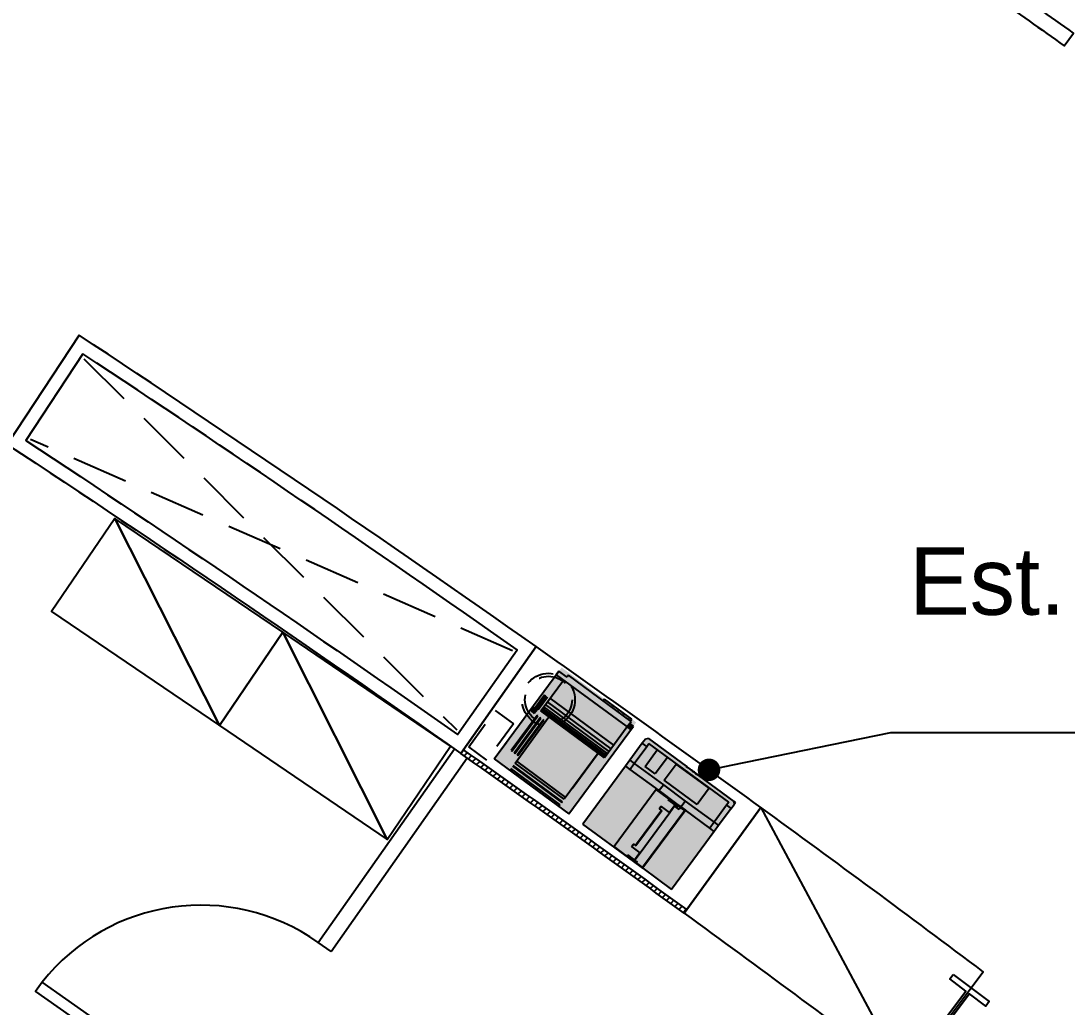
# Model space of a CAD drawing. Extents: x -1.7 to 87, y -33.6 to 19.
# Drawn here: x 58.897 to 63.538, y -8.897 to -4.52 of the extents above; entities that cross this region are included whole.
import ezdxf
from ezdxf import colors
from ezdxf.entities.mleader import LeaderData, LeaderLine
from ezdxf.math import Vec2, Vec3

# ---------------------------------------------------------------- set-up
doc = ezdxf.new("R2010")
doc.units = 0
doc.linetypes.add('HIDDEN', pattern=[0.375, 0.25, -0.125])
for name, color, linetype in [('AR-ARMÁRIOS', 2, 'Continuous'), ('AR-DIV', 2, 'Continuous'), ('AR-EQP', 1, 'Continuous'), ('AR-EST', 4, 'Continuous'), ('AR-HTC', 254, 'Continuous'), ('AR-HTC-MOB', 253, 'Continuous'), ('AR-MOB', 2, 'Continuous'), ('AR-POR', 1, 'Continuous'), ('AR-PRJ', 1, 'HIDDEN'), ('AR-SMB', 1, 'Continuous'), ('AR-TXT', 2, 'Continuous')]:
    doc.layers.add(name, color=color, linetype=linetype)
doc.styles.add('1-125', font='stylu.ttf', dxfattribs={"height": 0.2})

# ---------------------------------------------------------------- blocks, each defined once
blk = doc.blocks.new('armario base 90x50')
at = {"color": 1}
for points in [[(0.25, 0), (-0.25, -0.9), (0.25, -0.9)], [(0.25, 0), (-0.25, 0), (-0.25, -0.9)]]:
    blk.add_lwpolyline(points, close=True, dxfattribs=at)
at = {"color": 2}
blk.add_lwpolyline([(-0.25, -0.9), (0.25, -0.9), (0.25, 0), (-0.25, 0)], close=True, dxfattribs=at)
blk = doc.blocks.new('IMPRESSORA tp')
at = {"layer": 'AR-HTC-MOB'}
h = blk.add_hatch(color=254, dxfattribs=at)
h.dxf.hatch_style = 1
h.paths.add_polyline_path([(32.7906, -85.2928), (32.7805, -85.2837), (32.3124, -85.2837), (32.3124, -85.7727), (32.7906, -85.7727)])
at = {"layer": 'AR-EQP'}
for p, q in [((32.3124, -85.5649), (32.3124, -85.2837)), ((32.6317, -85.2837), (32.3124, -85.2837)), ((32.6644, -85.2837), (32.6317, -85.2837)), ((32.6317, -85.2837), (32.6317, -85.3081)), ((32.6317, -85.3081), (32.6644, -85.3081)), ((32.6317, -85.3081), (32.6317, -85.4671)), ((32.7579, -85.2837), (32.6644, -85.2837)), ((32.6644, -85.2837), (32.6644, -85.3081)), ((32.6644, -85.3081), (32.6644, -85.4687)), ((32.6644, -85.3081), (32.7579, -85.3081)), ((32.7579, -85.3081), (32.7579, -85.2837)), ((32.7805, -85.2837), (32.7579, -85.2837)), ((32.7579, -85.3081), (32.7743, -85.3081)), ((32.7743, -85.7482), (32.7743, -85.3081)), ((32.7906, -85.2928), (32.7805, -85.2837)), ((32.7906, -85.2928), (32.7906, -85.5008)), ((32.6821, -85.3547), (32.7734, -85.3547)), ((32.6821, -85.4108), (32.6821, -85.3547)), ((32.7734, -85.3547), (32.7734, -85.4108)), ((32.3141, -85.5249), (32.3141, -85.4548)), ((32.6294, -85.4548), (32.3141, -85.4548)), ((32.6294, -85.5249), (32.6294, -85.4548)), ((32.7734, -85.4108), (32.6821, -85.4108)), ((32.6317, -85.4671), (32.6644, -85.4687)), ((32.6317, -85.4671), (32.6317, -85.5649)), ((32.6644, -85.4687), (32.6644, -85.5893)), ((32.6833, -85.459), (32.7724, -85.459)), ((32.6833, -85.6408), (32.6833, -85.459)), ((32.7724, -85.6408), (32.7724, -85.459)), ((32.7906, -85.5008), (32.7914, -85.5008)), ((32.7906, -85.5008), (32.7906, -85.502)), ((32.7906, -85.502), (32.7914, -85.502)), ((32.7906, -85.502), (32.7906, -85.5054)), ((32.7914, -85.5008), (32.7914, -85.502)), ((32.7914, -85.5054), (32.7914, -85.502)), ((32.3198, -85.5249), (32.3141, -85.5249)), ((32.3141, -85.5249), (32.3141, -85.5649)), ((32.3198, -85.5249), (32.3198, -85.5636)), ((32.36, -85.517), (32.36, -85.5188)), ((32.36, -85.517), (32.3741, -85.517)), ((32.3741, -85.5188), (32.36, -85.5188)), ((32.36, -85.5188), (32.36, -85.5636)), ((32.3741, -85.517), (32.3741, -85.5188)), ((32.3741, -85.5188), (32.3741, -85.5287)), ((32.3741, -85.5287), (32.3741, -85.5305)), ((32.568, -85.5287), (32.3741, -85.5287)), ((32.568, -85.5305), (32.3741, -85.5305)), ((32.582, -85.517), (32.568, -85.517)), ((32.568, -85.517), (32.568, -85.5188)), ((32.582, -85.5188), (32.568, -85.5188)), ((32.568, -85.5188), (32.568, -85.5287)), ((32.568, -85.5287), (32.568, -85.5305)), ((32.582, -85.517), (32.582, -85.5188)), ((32.582, -85.5636), (32.582, -85.5188)), ((32.6294, -85.5249), (32.624, -85.5249)), ((32.624, -85.5636), (32.624, -85.5249)), ((32.6294, -85.5249), (32.6294, -85.5649)), ((32.7906, -85.5054), (32.7914, -85.5054)), ((32.7906, -85.5054), (32.7906, -85.5068)), ((32.7906, -85.5068), (32.7914, -85.5068)), ((32.7906, -85.5068), (32.7906, -85.5107)), ((32.7906, -85.5107), (32.7914, -85.5107)), ((32.7906, -85.5107), (32.7906, -85.5108)), ((32.7906, -85.5108), (32.7914, -85.5108)), ((32.7906, -85.5108), (32.7906, -85.5128)), ((32.7906, -85.5128), (32.7914, -85.5128)), ((32.7906, -85.5128), (32.7906, -85.5129)), ((32.7906, -85.5129), (32.7914, -85.5129)), ((32.7906, -85.5129), (32.7906, -85.5199)), ((32.7906, -85.5199), (32.7914, -85.5199)), ((32.7906, -85.5199), (32.7906, -85.5208)), ((32.7906, -85.5208), (32.7914, -85.5208)), ((32.7906, -85.5208), (32.7906, -85.5247)), ((32.7906, -85.5247), (32.7914, -85.5247)), ((32.7906, -85.5247), (32.7906, -85.5249)), ((32.7906, -85.5249), (32.7914, -85.5249)), ((32.7906, -85.5249), (32.7906, -85.5255)), ((32.7914, -85.5255), (32.7906, -85.5255)), ((32.7906, -85.5255), (32.7906, -85.5271)), ((32.7906, -85.5271), (32.7914, -85.5271)), ((32.7906, -85.5271), (32.7906, -85.5293)), ((32.7906, -85.5293), (32.7914, -85.5293)), ((32.7906, -85.5293), (32.7906, -85.5304)), ((32.7906, -85.5304), (32.7914, -85.5304)), ((32.7906, -85.5304), (32.7906, -85.533)), ((32.7906, -85.533), (32.7914, -85.533)), ((32.7906, -85.533), (32.7906, -85.5363)), ((32.7906, -85.5363), (32.7914, -85.5363)), ((32.7906, -85.5363), (32.7906, -85.5396)), ((32.7906, -85.5396), (32.7914, -85.5396)), ((32.7906, -85.5396), (32.7906, -85.5422)), ((32.7906, -85.5422), (32.7914, -85.5422)), ((32.7906, -85.5422), (32.7906, -85.5426)), ((32.7906, -85.5426), (32.7914, -85.5426)), ((32.7906, -85.5426), (32.7906, -85.5428)), ((32.7906, -85.5428), (32.7914, -85.5428)), ((32.7906, -85.5428), (32.7906, -85.546)), ((32.7906, -85.546), (32.7914, -85.546)), ((32.7906, -85.546), (32.7906, -85.5471)), ((32.7906, -85.5471), (32.7914, -85.5471)), ((32.7906, -85.5471), (32.7906, -85.5479)), ((32.7906, -85.5479), (32.7914, -85.5479)), ((32.7906, -85.5479), (32.7906, -85.5521)), ((32.7914, -85.5068), (32.7914, -85.5054)), ((32.7914, -85.5107), (32.7914, -85.5068)), ((32.7914, -85.5108), (32.7914, -85.5128)), ((32.7914, -85.5128), (32.7914, -85.5129)), ((32.7914, -85.5199), (32.7914, -85.5129)), ((32.7914, -85.5199), (32.7914, -85.5208)), ((32.7914, -85.5247), (32.7914, -85.5208)), ((32.7914, -85.5249), (32.7914, -85.5247)), ((32.7914, -85.5255), (32.7914, -85.5249)), ((32.7914, -85.5255), (32.7914, -85.5271)), ((32.7914, -85.5271), (32.7914, -85.5293)), ((32.7914, -85.533), (32.7914, -85.5304)), ((32.7914, -85.5363), (32.7914, -85.533)), ((32.7914, -85.5363), (32.7914, -85.5396)), ((32.7914, -85.5422), (32.7914, -85.5396)), ((32.7914, -85.5428), (32.7914, -85.5426)), ((32.7914, -85.546), (32.7914, -85.5428)), ((32.7914, -85.5471), (32.7914, -85.546)), ((32.7914, -85.5479), (32.7914, -85.5471)), ((32.7914, -85.5521), (32.7914, -85.5479)), ((32.3141, -85.5649), (32.3124, -85.5649)), ((32.3124, -85.6138), (32.3124, -85.5649)), ((32.3141, -85.5649), (32.3141, -85.5732)), ((32.3141, -85.5732), (32.3141, -85.5791)), ((32.3198, -85.5732), (32.3141, -85.5732)), ((32.3141, -85.5791), (32.3198, -85.5791)), ((32.3141, -85.5791), (32.3141, -85.6119)), ((32.36, -85.5636), (32.3198, -85.5636)), ((32.3198, -85.5649), (32.3198, -85.5636)), ((32.36, -85.5649), (32.3198, -85.5649)), ((32.3198, -85.5732), (32.3198, -85.5649)), ((32.3198, -85.5791), (32.3198, -85.5732)), ((32.36, -85.5636), (32.36, -85.5649)), ((32.36, -85.5649), (32.36, -85.5655)), ((32.582, -85.5655), (32.36, -85.5655)), ((32.624, -85.5636), (32.582, -85.5636)), ((32.582, -85.5636), (32.582, -85.5649)), ((32.582, -85.5649), (32.582, -85.5655)), ((32.6177, -85.5649), (32.582, -85.5649)), ((32.6177, -85.567), (32.6177, -85.5649)), ((32.624, -85.5649), (32.6177, -85.5649)), ((32.6177, -85.567), (32.624, -85.567)), ((32.6177, -85.5893), (32.6177, -85.567)), ((32.6294, -85.5893), (32.6177, -85.5893)), ((32.624, -85.5649), (32.624, -85.5636)), ((32.624, -85.567), (32.624, -85.5649)), ((32.624, -85.5732), (32.624, -85.567)), ((32.624, -85.5791), (32.624, -85.5732)), ((32.6294, -85.5732), (32.624, -85.5732)), ((32.6294, -85.5791), (32.624, -85.5791)), ((32.6317, -85.5649), (32.6294, -85.5649)), ((32.6294, -85.5649), (32.6294, -85.5732)), ((32.6294, -85.5732), (32.6294, -85.5791)), ((32.6294, -85.5893), (32.6294, -85.5791)), ((32.6294, -85.6119), (32.6294, -85.5893)), ((32.6317, -85.5649), (32.6317, -85.5893)), ((32.6317, -85.5893), (32.6644, -85.5893)), ((32.6317, -85.5893), (32.6317, -85.6138)), ((32.6644, -85.5893), (32.6644, -85.7482)), ((32.7906, -85.5521), (32.7914, -85.5521)), ((32.7906, -85.5521), (32.7906, -85.5523)), ((32.7906, -85.5523), (32.7914, -85.5523)), ((32.7906, -85.5523), (32.7906, -85.5527)), ((32.7906, -85.5527), (32.7914, -85.5527)), ((32.7906, -85.5527), (32.7906, -85.553)), ((32.7906, -85.553), (32.7914, -85.553)), ((32.7906, -85.553), (32.7906, -85.5534)), ((32.7906, -85.5534), (32.7914, -85.5534)), ((32.7906, -85.5534), (32.7906, -85.5535)), ((32.7906, -85.5535), (32.7914, -85.5535)), ((32.7906, -85.5535), (32.7906, -85.5605)), ((32.7906, -85.5605), (32.7914, -85.5605)), ((32.7906, -85.5605), (32.7906, -85.5611)), ((32.7906, -85.5611), (32.7914, -85.5611)), ((32.7906, -85.5611), (32.7906, -85.5613)), ((32.7906, -85.5613), (32.7914, -85.5613)), ((32.7906, -85.5613), (32.7906, -85.5648)), ((32.7906, -85.5648), (32.7914, -85.5648)), ((32.7906, -85.5648), (32.7906, -85.569)), ((32.7906, -85.569), (32.7914, -85.569)), ((32.7906, -85.569), (32.7906, -85.7638)), ((32.7914, -85.5523), (32.7914, -85.5521)), ((32.7914, -85.553), (32.7914, -85.5527)), ((32.7914, -85.5534), (32.7914, -85.553)), ((32.7914, -85.5535), (32.7914, -85.5534)), ((32.7914, -85.5605), (32.7914, -85.5535)), ((32.7914, -85.5613), (32.7914, -85.5611)), ((32.7914, -85.5613), (32.7914, -85.5648)), ((32.7914, -85.569), (32.7914, -85.5648)), ((32.3141, -85.6138), (32.3124, -85.6138)), ((32.3124, -85.6138), (32.3124, -85.7727)), ((32.6294, -85.6119), (32.3141, -85.6119)), ((32.3141, -85.6138), (32.3141, -85.6119)), ((32.6294, -85.6138), (32.3141, -85.6138)), ((32.6294, -85.6138), (32.6294, -85.6119)), ((32.6317, -85.6138), (32.6294, -85.6138)), ((32.6317, -85.7482), (32.6317, -85.6138)), ((32.7724, -85.6408), (32.6833, -85.6408)), ((32.6317, -85.7727), (32.3124, -85.7727)), ((32.6644, -85.7482), (32.6317, -85.7482)), ((32.6317, -85.7727), (32.6317, -85.7482)), ((32.6644, -85.7727), (32.6317, -85.7727)), ((32.7579, -85.7482), (32.6644, -85.7482)), ((32.6644, -85.7482), (32.6644, -85.7727)), ((32.7579, -85.7727), (32.6644, -85.7727)), ((32.7579, -85.7482), (32.7579, -85.7727)), ((32.7743, -85.7482), (32.7579, -85.7482)), ((32.7579, -85.7727), (32.7808, -85.7727)), ((32.7906, -85.7638), (32.7808, -85.7727)), ((32.7906, -85.7727), (32.7808, -85.7727)), ((32.7906, -85.7727), (32.7906, -85.7638))]:
    blk.add_line(p, q, dxfattribs=at)
blk = doc.blocks.new('ESTABILIZADOR')
at = {"color": 252, "linetype": 'HIDDEN', "ltscale": 0.5}
blk.add_lwpolyline([(22.1873, -57.71), (22.2873, -57.71), (22.2873, -57.91), (22.1873, -57.91), (22.1873, -57.71)], dxfattribs=at)
blk = doc.blocks.new('IMPRESSORA TP2')
at = {"layer": 'AR-HTC-MOB'}
h = blk.add_hatch(color=254, dxfattribs=at)
h.dxf.hatch_style = 1
h.paths.add_polyline_path([(22.0025, -57.0786), (21.5915, -57.0786), (21.5915, -57.5826), (22.0025, -57.5826)])
at = {"color": 1}
for p, q in [((21.9825, -57.0886), (21.6365, -57.0886)), ((21.6365, -57.0886), (21.6365, -57.0986)), ((21.9825, -57.0886), (21.6365, -57.0886)), ((21.6365, -57.0886), (21.6365, -57.0986)), ((21.9775, -57.0786), (21.8275, -57.0786)), ((21.8275, -57.0786), (21.8275, -57.0886)), ((21.9775, -57.0786), (21.8275, -57.0786)), ((21.8275, -57.0786), (21.8275, -57.0886)), ((21.871, -57.0813), (21.8709, -57.0844)), ((21.871, -57.0813), (21.8709, -57.0844)), ((21.9016, -57.0813), (21.9015, -57.0844)), ((21.9016, -57.0813), (21.9015, -57.0844)), ((21.9329, -57.0813), (21.9328, -57.0844)), ((21.9329, -57.0813), (21.9328, -57.0844)), ((21.9618, -57.0813), (21.9618, -57.0844)), ((21.9618, -57.0813), (21.9618, -57.0844)), ((21.9775, -57.0886), (21.9775, -57.0786)), ((21.9775, -57.0886), (21.9775, -57.0786)), ((21.9825, -57.0886), (21.9775, -57.0886)), ((21.9825, -57.0886), (21.9775, -57.0886)), ((21.9825, -57.0986), (21.9825, -57.0886)), ((21.9825, -57.0986), (21.9825, -57.0886)), ((21.5915, -57.5826), (21.5915, -57.0986)), ((21.6365, -57.0986), (21.5915, -57.0986)), ((21.5915, -57.0986), (21.5915, -57.1186)), ((21.5915, -57.5826), (21.5915, -57.0986)), ((21.6365, -57.0986), (21.5915, -57.0986)), ((21.5915, -57.0986), (21.5915, -57.1186)), ((21.5915, -57.1186), (22.0025, -57.1186)), ((21.5915, -57.1186), (22.0025, -57.1186)), ((21.6315, -57.2886), (21.6315, -57.1186)), ((21.6315, -57.2886), (21.6315, -57.1186)), ((22.0025, -57.0986), (21.9825, -57.0986)), ((21.9825, -57.0986), (21.9825, -57.0986)), ((21.9825, -57.0986), (21.9825, -57.1186)), ((22.0025, -57.0986), (21.9825, -57.0986)), ((21.9825, -57.0986), (21.9825, -57.0986)), ((21.9825, -57.0986), (21.9825, -57.1186)), ((21.9825, -57.1186), (21.9825, -57.2886)), ((22.0025, -57.1186), (21.9825, -57.1186)), ((21.9825, -57.1186), (21.9825, -57.2886)), ((22.0025, -57.1186), (21.9825, -57.1186)), ((22.0025, -57.5826), (22.0025, -57.0986)), ((22.0025, -57.5826), (22.0025, -57.0986)), ((21.6025, -57.2906), (21.6025, -57.2206)), ((21.6025, -57.2906), (21.6025, -57.2206)), ((21.6065, -57.2206), (21.6065, -57.2906)), ((21.6065, -57.2206), (21.6065, -57.2906)), ((21.6105, -57.2906), (21.6105, -57.2206)), ((21.6105, -57.2906), (21.6105, -57.2206)), ((21.6185, -57.2906), (21.6185, -57.2206)), ((21.6185, -57.2906), (21.6185, -57.2206)), ((21.9825, -57.2186), (21.6315, -57.2186)), ((21.9825, -57.2186), (21.6315, -57.2186)), ((21.9825, -57.2386), (21.6315, -57.2386)), ((21.9825, -57.2386), (21.6315, -57.2386)), ((21.9825, -57.2536), (21.6315, -57.2536)), ((21.9825, -57.2536), (21.6315, -57.2536)), ((21.9825, -57.2656), (21.6315, -57.2656)), ((21.9825, -57.2656), (21.6315, -57.2656)), ((21.9825, -57.2746), (21.6315, -57.2746)), ((21.9825, -57.2746), (21.6315, -57.2746)), ((21.5985, -57.3143), (21.5985, -57.2906)), ((21.5985, -57.3143), (21.5985, -57.2906)), ((21.6025, -57.3143), (21.5985, -57.3143)), ((21.6025, -57.3143), (21.5985, -57.3143)), ((21.6025, -57.2906), (21.6065, -57.2906)), ((21.6025, -57.3143), (21.6025, -57.2906)), ((21.6025, -57.2906), (21.6065, -57.2906)), ((21.6025, -57.3143), (21.6025, -57.2906)), ((21.6025, -57.3143), (21.6065, -57.3143)), ((21.6025, -57.3143), (21.6065, -57.3143)), ((21.6065, -57.3143), (21.6065, -57.2906)), ((21.6065, -57.3143), (21.6065, -57.2906)), ((21.6105, -57.2906), (21.6145, -57.2906)), ((21.6105, -57.3143), (21.6105, -57.2906)), ((21.6105, -57.2906), (21.6145, -57.2906)), ((21.6105, -57.3143), (21.6105, -57.2906)), ((21.6105, -57.3143), (21.6145, -57.3143)), ((21.6105, -57.3143), (21.6145, -57.3143)), ((21.6145, -57.3143), (21.6145, -57.2906)), ((21.6145, -57.3143), (21.6145, -57.2906)), ((21.6344, -57.3143), (21.6304, -57.3143)), ((21.6304, -57.3143), (21.6304, -57.5083)), ((21.6344, -57.3143), (21.6304, -57.3143)), ((21.6304, -57.3143), (21.6304, -57.5083)), ((21.9825, -57.2816), (21.6315, -57.2816)), ((21.9825, -57.2816), (21.6315, -57.2816)), ((21.9825, -57.2866), (21.6315, -57.2866)), ((21.9825, -57.2866), (21.6315, -57.2866)), ((21.9825, -57.2886), (21.6315, -57.2886)), ((21.6315, -57.2886), (21.6315, -57.2886)), ((21.9825, -57.2886), (21.6315, -57.2886)), ((21.6315, -57.2886), (21.6315, -57.2886)), ((21.6344, -57.5083), (21.6344, -57.3143)), ((21.6344, -57.5083), (21.6344, -57.3143)), ((21.6509, -57.3143), (21.6469, -57.3143)), ((21.6469, -57.5083), (21.6469, -57.3143)), ((21.6509, -57.3143), (21.6469, -57.3143)), ((21.6469, -57.5083), (21.6469, -57.3143)), ((21.6509, -57.5083), (21.6509, -57.3143)), ((21.6509, -57.5083), (21.6509, -57.3143)), ((21.6669, -57.3143), (21.6629, -57.3143)), ((21.6629, -57.5083), (21.6629, -57.3143)), ((21.6669, -57.3143), (21.6629, -57.3143)), ((21.6629, -57.5083), (21.6629, -57.3143)), ((21.6669, -57.5083), (21.6669, -57.3143)), ((21.6669, -57.5083), (21.6669, -57.3143)), ((21.6765, -57.5426), (21.6765, -57.2886)), ((21.6765, -57.5426), (21.6765, -57.2886)), ((21.9475, -57.4837), (21.9475, -57.2886)), ((21.9475, -57.2886), (21.9475, -57.5426)), ((21.9475, -57.4837), (21.9475, -57.2886)), ((21.9475, -57.2886), (21.9475, -57.5426)), ((21.5915, -57.5826), (21.5915, -57.4876)), ((21.5915, -57.5826), (21.5915, -57.4876)), ((21.6304, -57.5083), (21.6344, -57.5083)), ((21.6304, -57.5083), (21.6344, -57.5083)), ((21.6469, -57.5083), (21.6509, -57.5083)), ((21.6469, -57.5083), (21.6509, -57.5083)), ((21.6629, -57.5083), (21.6669, -57.5083)), ((21.6629, -57.5083), (21.6669, -57.5083)), ((21.9473, -57.5566), (21.6763, -57.5566)), ((21.9473, -57.5566), (21.6763, -57.5566)), ((21.6765, -57.5426), (21.6765, -57.5226)), ((21.6765, -57.5426), (21.6765, -57.5226)), ((21.6765, -57.5326), (21.9475, -57.5326)), ((21.6765, -57.5326), (21.9475, -57.5326)), ((21.9475, -57.5426), (21.6765, -57.5426)), ((21.9475, -57.5426), (21.6765, -57.5426)), ((21.9473, -57.5606), (21.9473, -57.5566)), ((21.9473, -57.5606), (21.9473, -57.5566)), ((21.5915, -57.5826), (22.0025, -57.5826)), ((21.6763, -57.5606), (21.9473, -57.5606)), ((21.6763, -57.5606), (21.9473, -57.5606)), ((21.9473, -57.5731), (21.6763, -57.5731)), ((21.9473, -57.5731), (21.6763, -57.5731)), ((21.9473, -57.5771), (21.9473, -57.5731)), ((21.9473, -57.5771), (21.9473, -57.5731))]:
    blk.add_line(p, q, dxfattribs=at)
for points in [[(21.8806, -57.0844), (21.8806, -57.0813), (21.8709, -57.0844), (21.871, -57.0813)], [(21.8806, -57.0844), (21.8806, -57.0813), (21.8709, -57.0844), (21.871, -57.0813)], [(21.9112, -57.0844), (21.9112, -57.0813), (21.9015, -57.0844), (21.9016, -57.0813)], [(21.9112, -57.0844), (21.9112, -57.0813), (21.9015, -57.0844), (21.9016, -57.0813)], [(21.9425, -57.0844), (21.9425, -57.0813), (21.9328, -57.0844), (21.9329, -57.0813)], [(21.9425, -57.0844), (21.9425, -57.0813), (21.9328, -57.0844), (21.9329, -57.0813)], [(21.9714, -57.0844), (21.9714, -57.0813), (21.9618, -57.0844), (21.9618, -57.0813)], [(21.9714, -57.0844), (21.9714, -57.0813), (21.9618, -57.0844), (21.9618, -57.0813)], [(22.0025, -57.1186), (22.0025, -57.0986), (21.9825, -57.1186), (21.9825, -57.0986)], [(22.0025, -57.1186), (22.0025, -57.0986), (21.9825, -57.1186), (21.9825, -57.0986)], [(21.6025, -57.2206), (21.6025, -57.2906), (21.5985, -57.2206), (21.5985, -57.2906)], [(21.6025, -57.2206), (21.6025, -57.2906), (21.5985, -57.2206), (21.5985, -57.2906)], [(21.6105, -57.2206), (21.6105, -57.2906), (21.6065, -57.2206), (21.6065, -57.2906)], [(21.6105, -57.2206), (21.6105, -57.2906), (21.6065, -57.2206), (21.6065, -57.2906)], [(21.6185, -57.2206), (21.6185, -57.2906), (21.6145, -57.2206), (21.6145, -57.2906)], [(21.6185, -57.2206), (21.6185, -57.2906), (21.6145, -57.2206), (21.6145, -57.2906)], [(21.6763, -57.5566), (21.9473, -57.5566), (21.6763, -57.5606), (21.9473, -57.5606)], [(21.6763, -57.5566), (21.9473, -57.5566), (21.6763, -57.5606), (21.9473, -57.5606)], [(21.6763, -57.5731), (21.9473, -57.5731), (21.6763, -57.5771), (21.9473, -57.5771)], [(21.6763, -57.5731), (21.9473, -57.5731), (21.6763, -57.5771), (21.9473, -57.5771)]]:
    blk.add_solid(points, dxfattribs=at)
blk = doc.blocks.new('LIXEIRA')
at = {"color": 252, "linetype": 'HIDDEN', "ltscale": 0.5}
for radius in [0.1175, 0.1044]:
    blk.add_circle((33.3481, -85.6365), radius, dxfattribs=at)
blk = doc.blocks.new('_Dot')
at = {"color": 0, "linetype": 'ByBlock', "lineweight": -2}
blk.add_line((-0.5, 0), (-1, 0), dxfattribs=at)
at = {"color": 0, "linetype": 'ByBlock', "const_width": 0.5}
blk.add_lwpolyline([(-0.25, 0, 1), (0.25, 0, 1)], format="xyb", close=True, dxfattribs=at)

msp = doc.modelspace()

# ---------------------------------------------------------------- hatches: boundary and pattern name
at = {"layer": 'AR-HTC'}
h = msp.add_hatch(dxfattribs=at)
h.set_pattern_fill('ANSI31', color=1, scale=0.007)
h.paths.add_polyline_path([(60.8601, -7.7549), (60.8486, -7.7712, -0.003834), (61.8391, -8.48), (61.8508, -8.4638, 0.003834)])

# ---------------------------------------------------------------- linework, layer by layer
at = {"layer": 'AR-ARMÁRIOS'}
for p, q in [((61.1825, -7.297), (60.8486, -7.7712)), ((61.8391, -8.48), (62.1802, -8.0109))]:
    msp.add_line(p, q, dxfattribs=at)
for points in [[(59.155, -5.9153), (58.8358, -6.3995, -0.007669), (60.8486, -7.7712), (61.1826, -7.2969, 0.007669)], [(62.1802, -8.0109), (61.8391, -8.48, -0.003834), (62.8185, -9.2039), (63.1668, -8.7401, 0.003834)]]:
    msp.add_lwpolyline(points, format="xyb", close=True, dxfattribs=at)
at = {"layer": 'AR-ARMÁRIOS', "color": 1}
msp.add_lwpolyline([(59.172, -5.9984), (58.9189, -6.3825, -0.007291), (60.8341, -7.6876), (61.0989, -7.3115, 0.007294)], format="xyb", close=True, dxfattribs=at)
msp.add_lwpolyline([(62.1802, -8.0109), (62.8185, -9.2039)], dxfattribs=at)
msp.add_arc((15.1337, -72.7027), 79.99, 53.973818, 54.852585, dxfattribs=at)
at = {"layer": 'AR-ARMÁRIOS'}
for radius in [79.41, 79.43]:
    msp.add_arc((15.1337, -72.7027), radius, 53.973818, 54.852585, dxfattribs=at)
at = {"layer": 'AR-DIV'}
for p, q in [((60.2155, -8.6095), (60.82, -7.751)), ((60.2727, -8.6498), (60.8773, -7.7913)), ((60.2727, -8.6498), (60.2155, -8.6095))]:
    msp.add_line(p, q, dxfattribs=at)
msp.add_lwpolyline([(62.9423, -4.1342), (62.9029, -4.192, -0.002281), (63.5259, -4.6307), (63.567, -4.5741, 0.002285)], format="xyb", close=True, dxfattribs=at)
at = {"layer": 'AR-EST'}
msp.add_lwpolyline([(63.033, -8.7521), (63.1928, -8.8723), (63.1778, -8.8923), (63.1058, -8.8382), (62.8955, -9.118), (62.9674, -9.1721), (62.9524, -9.192), (62.7926, -9.0718), (62.8076, -9.0519), (62.8795, -9.106), (63.0899, -8.8262), (63.0179, -8.7721), (63.033, -8.7521)], dxfattribs=at)
at = {"layer": 'AR-POR'}
msp.add_lwpolyline([(59.7261, -9.3045), (58.9903, -8.7864), (58.9615, -8.8272), (59.6973, -9.3454)], close=True, dxfattribs=at)
msp.add_arc((59.6962, -9.3446), 0.9, 54.7608, 141.6646, dxfattribs=at)
at = {"layer": 'AR-PRJ', "color": 1}
for p, q in [((59.1763, -6.0192), (60.8305, -7.6667)), ((61.078, -7.3151), (58.9396, -6.3782))]:
    msp.add_line(p, q, dxfattribs=at)

# ---------------------------------------------------------------- block references
at = {"layer": 'AR-EQP', "color": 10, "rotation": 323.6383129438429}
msp.add_blockref('IMPRESSORA TP2', (77.7491, 51.3764), dxfattribs=at)
at = {"layer": 'AR-EQP', "color": 6, "rotation": 324.0992806898832}
msp.add_blockref('ESTABILIZADOR', (76.8685, 52.1768), dxfattribs=at)
at = {"layer": 'AR-EQP', "rotation": 53.63831294383697}
msp.add_blockref('IMPRESSORA tp', (-26.4459, 16.4575), dxfattribs=at)
at = {"layer": 'AR-MOB'}
for name, p, rotation in [('armario base 90x50', (59.1734, -6.935), 55.82978347594659), ('armario base 90x50', (59.9181, -7.4405), 55.82978347594659), ('LIXEIRA', (78.671, 82.699), 327.7880828085727)]:
    msp.add_blockref(name, p, dxfattribs=dict(at, rotation=rotation))

# ---------------------------------------------------------------- texts
at = {"layer": 'AR-TXT', "color": 2, "insert": (63.9089, -7.0059), "char_height": 0.15, "attachment_point": 5, "style": '1-125'}
msp.add_mtext('{\\H2x;\\PEst. Impres.\\PA}', dxfattribs=at)

# ---------------------------------------------------------------- leaders
at = {"layer": 'AR-SMB'}
ml = msp.add_multileader_mtext('Standard', dxfattribs=at)
ml.set_content('', color=256)
ml.set_leader_properties()
ml.set_arrow_properties(name='DOT')
ml.build(insert=Vec2(0, 0))
ml.multileader.update_dxf_attribs({"text_right_attachment_type": 6, "dogleg_length": 0.36, "arrow_head_size": 0.1})
ctx = ml.context
ctx.base_point, ctx.char_height, ctx.arrow_head_size, ctx.landing_gap_size, ctx.plane_origin = Vec3(64.9529, -7.6788), 0.18, 0.1, 0.09, Vec3(61.9497, -7.8439)
ctx.right_attachment = 6
notes = []
notes.append((ctx, [(0, (1, 1, 0), (62.7566, -7.6788), (1, 0), 2.1963, [(0, [(61.9497, -7.8439)], 0, [])])]))
ctx.mtext.insert, ctx.mtext.flow_direction = Vec3(65.0429, -7.5888), 5
for ctx, leaders in notes:
    for number, flags, end, landing, length, lines in leaders:
        leader = LeaderData()
        leader.index, (leader.has_last_leader_line, leader.has_dogleg_vector, leader.attachment_direction) = number, flags
        leader.last_leader_point, leader.dogleg_vector, leader.dogleg_length = Vec3(end), Vec3(landing), length
        for number, points, colour, breaks in lines:
            line = LeaderLine()
            line.index, line.vertices, line.color, line.breaks = number, Vec3.list(points), colors.encode_raw_color(colour), breaks
            leader.lines.append(line)
        ctx.leaders.append(leader)

doc.saveas('drawing.dxf')
